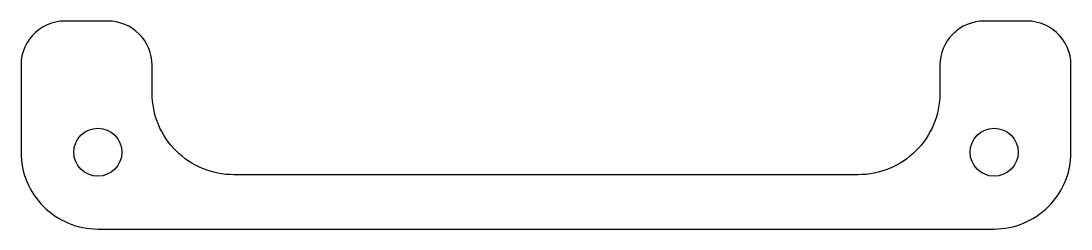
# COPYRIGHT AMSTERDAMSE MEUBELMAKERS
# Model space of a CAD drawing. Header units: millimetres. Extents: x -101 to 8, y -8 to 14.
import ezdxf

# ---------------------------------------------------------------- set-up
doc = ezdxf.new("R2010")
doc.units = ezdxf.units.MM

msp = doc.modelspace()

# ---------------------------------------------------------------- linework, layer by layer
for points in [[(8, 0), (8, 9.07, 0.442457), (2.95, 13.64), (-1.04, 13.65, 0.414693), (-5.65, 9.05), (-5.65, 6.15, -0.414214), (-14.15, -2.35), (-79.15, -2.35, -0.414214), (-87.65, 6.15), (-87.65, 9.05, 0.414693), (-92.26, 13.65), (-96.25, 13.64, 0.442457), (-101.3, 9.07), (-101.3, 0, 0.414214), (-93.3, -8), (0, -8, 0.414214)], [(-95.8, 0, -1), (-90.8, 0, -1)], [(-2.5, 0, -1), (2.5, 0, -1)]]:
    msp.add_lwpolyline(points, format="xyb", close=True)

doc.saveas('drawing.dxf')
